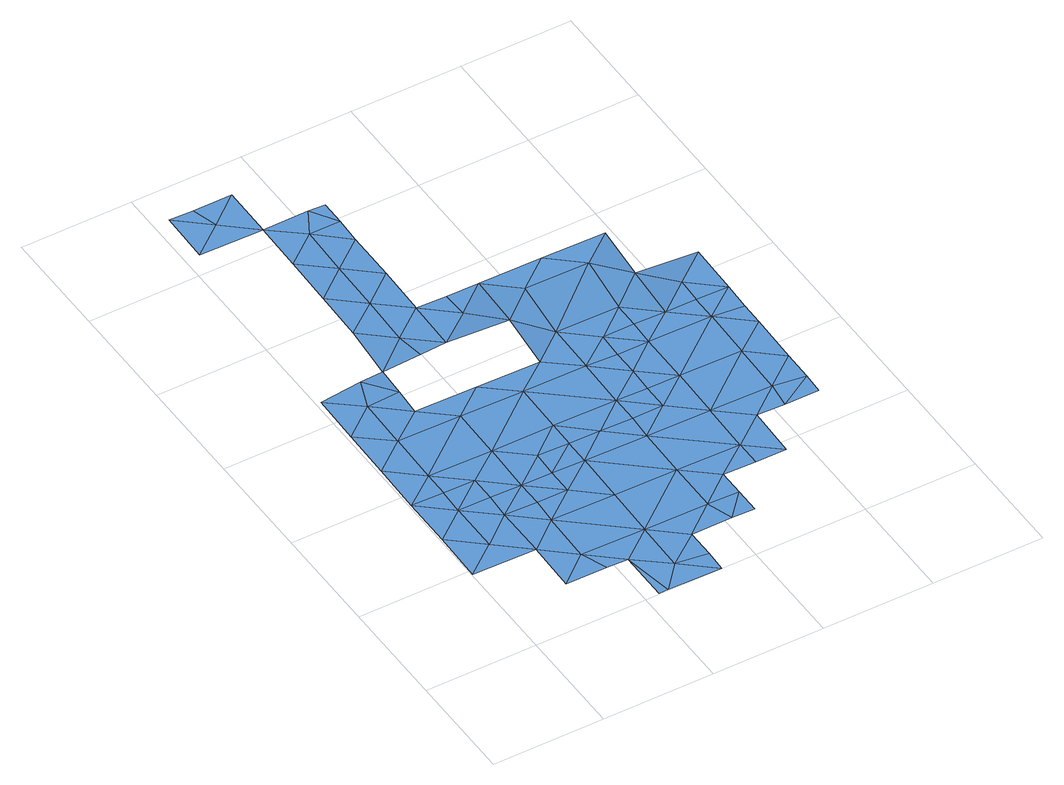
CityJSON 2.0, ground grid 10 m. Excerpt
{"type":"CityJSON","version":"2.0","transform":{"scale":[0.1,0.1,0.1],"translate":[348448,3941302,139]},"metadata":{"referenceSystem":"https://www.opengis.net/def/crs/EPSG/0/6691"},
"CityObjects":{
"waterbody1":{"type":"WaterBody","attributes":{"name":"9","class":"1140","function":"1","WaterBodyRiverFloodingRiskAttribute.description":"5","WaterBodyRiverFloodingRiskAttribute.rankOrg":"1","WaterBodyRiverFloodingRiskAttribute.adminType":"2","WaterBodyRiverFloodingRiskAttribute.scale":"L1"},"geometry":[{"type":"MultiSurface","lod":"1","boundaries":[[[0,1,2]],[[3,2,4]],[[5,0,2]],[[4,2,1]],[[3,5,2]]]}]},
"waterbody2":{"type":"WaterBody","attributes":{"name":"9","class":"1140","function":"1","WaterBodyRiverFloodingRiskAttribute.description":"5","WaterBodyRiverFloodingRiskAttribute.rankOrg":"2","WaterBodyRiverFloodingRiskAttribute.adminType":"2","WaterBodyRiverFloodingRiskAttribute.scale":"L1"},"geometry":[{"type":"MultiSurface","lod":"1","boundaries":[[[6,7,8]],[[9,10,11]],[[12,13,14]],[[13,15,14]],[[15,16,14]],[[16,17,14]],[[18,10,9]],[[19,20,21]],[[22,23,24]],[[25,26,27]],[[26,28,29]],[[30,29,31]],[[32,33,34]],[[33,35,36]],[[37,38,39]],[[39,38,6]],[[40,39,6]],[[20,40,8]],[[20,19,40]],[[8,40,6]],[[6,38,41]],[[41,7,6]],[[42,41,43]],[[44,45,35]],[[42,7,41]],[[24,45,46]],[[47,24,23]],[[17,18,14]],[[14,18,9]],[[9,12,14]],[[11,12,9]],[[11,48,12]],[[49,12,48]],[[48,23,49]],[[42,36,35]],[[50,51,52]],[[51,53,52]],[[8,52,53]],[[8,48,52]],[[48,8,47]],[[7,47,8]],[[47,7,24]],[[24,7,45]],[[42,45,7]],[[45,42,35]],[[54,46,45]],[[36,42,55]],[[43,55,42]],[[56,33,36]],[[33,56,34]],[[34,56,57]],[[30,58,29]],[[58,59,29]],[[59,26,29]],[[60,26,59]],[[60,27,26]],[[45,44,54]],[[61,44,28]],[[28,44,35]],[[61,28,62]],[[62,28,26]],[[25,62,26]],[[24,46,63]],[[63,22,24]],[[63,64,22]],[[47,23,48]],[[11,52,48]],[[8,53,20]],[[53,65,20]],[[11,50,52]],[[65,53,66]],[[20,65,21]],[[67,28,35]],[[28,67,29]],[[29,67,68]],[[68,67,32]],[[67,33,32]],[[29,68,31]],[[35,33,67]]]}]},
"waterbody3":{"type":"WaterBody","attributes":{"name":"9","class":"1140","function":"1","WaterBodyRiverFloodingRiskAttribute.description":"5","WaterBodyRiverFloodingRiskAttribute.rankOrg":"1","WaterBodyRiverFloodingRiskAttribute.adminType":"2","WaterBodyRiverFloodingRiskAttribute.scale":"L1"},"geometry":[{"type":"MultiSurface","lod":"1","boundaries":[[[27,69,70]],[[71,70,69]],[[71,72,70]],[[72,71,73]],[[74,73,71]],[[75,76,77]],[[76,59,77]],[[69,59,76]],[[30,75,77]],[[78,79,80]],[[79,78,81]],[[81,78,82]],[[83,84,85]],[[83,86,84]],[[17,86,83]],[[17,16,86]],[[13,12,87]],[[49,87,12]],[[49,23,87]],[[23,22,87]],[[63,88,64]],[[63,46,88]],[[46,89,88]],[[46,54,89]],[[54,44,89]],[[44,61,89]],[[90,62,25]],[[89,62,90]],[[91,89,90]],[[91,90,92]],[[92,90,70]],[[93,92,70]],[[94,95,93]],[[96,95,94]],[[97,95,96]],[[97,98,95]],[[98,97,99]],[[97,100,99]],[[100,97,101]],[[102,103,104]],[[104,103,105]],[[104,105,0]],[[104,106,102]],[[106,101,102]],[[94,93,72]],[[93,95,98]],[[91,92,107]],[[108,91,107]],[[109,91,108]],[[109,88,91]],[[109,108,86]],[[109,86,15]],[[109,15,87]],[[64,109,87]],[[108,107,110]],[[84,110,81]],[[84,108,110]],[[25,27,90]],[[61,62,89]],[[88,89,91]],[[88,109,64]],[[22,64,87]],[[15,13,87]],[[16,15,86]],[[86,108,84]],[[85,84,81]],[[82,85,81]],[[110,79,81]],[[98,99,111]],[[99,100,112]],[[100,101,106]],[[113,106,104]],[[0,113,104]],[[105,103,114]],[[76,74,71]],[[72,73,94]],[[72,93,70]],[[71,69,76]],[[90,27,70]],[[60,59,69]],[[77,59,58]],[[58,30,77]],[[27,60,69]],[[115,106,113]],[[115,100,106]],[[115,112,100]],[[99,112,80]],[[99,80,111]]]}]}
},
"vertices":[
[65,510,13],[65,557,13],[37,534,13],[9,558,13],[30,557,13],[8,511,13],
[199,69,3],[199,115,3],[142,70,3],[30,118,3],[1,95,3],[58,94,3],[58,141,3],[59,164,3],[30,164,3],[59,187,3],[31,187,3],[2,188,3],[2,142,3],[170,20,3],[141,24,3],[169,0,3],[115,163,3],[115,140,3],[144,162,3],[230,253,3],[258,253,3],[231,276,3],[258,207,3],[315,252,3],[344,274,3],[343,249,3],[342,182,3],[313,159,3],[342,155,3],[257,160,3],[285,137,3],[227,45,3],[227,68,3],[207,46,3],[170,46,3],[227,92,3],[256,114,3],[256,91,3],[229,184,3],[200,161,3],[172,185,3],[143,116,3],[86,117,3],[87,140,3],[57,48,3],[94,48,3],[85,71,3],[113,47,3],[201,184,3],[284,91,3],[310,136,3],[341,136,3],[315,275,3],[287,275,3],[259,276,3],[229,207,3],[230,230,3],[144,185,3],[116,186,3],[121,1,3],[113,1,3],[314,206,3],[343,228,3],
[259,299,3],[203,300,3],[260,345,13],[203,346,13],[232,369,13],[289,368,13],[345,321,3],[288,322,7],[316,298,3],[41,326,7],[61,302,6],[61,326,8],[33,303,3],[5,326,3],[3,234,3],[32,257,3],[4,280,3],[31,210,3],[87,163,3],[144,209,3],[201,208,3],[202,254,3],[145,255,3],[174,277,3],[175,324,10],[175,370,13],[147,347,13],[146,370,13],[119,371,13],[118,325,13],[90,348,13],[91,394,13],[120,417,13],[120,463,13],[121,487,13],[93,487,13],[106,510,13],[92,441,13],[117,278,3],[89,256,3],[88,209,3],[61,279,3],[95,325,11],[62,372,13],[64,464,13],[121,509,13],[63,418,13]
]}
